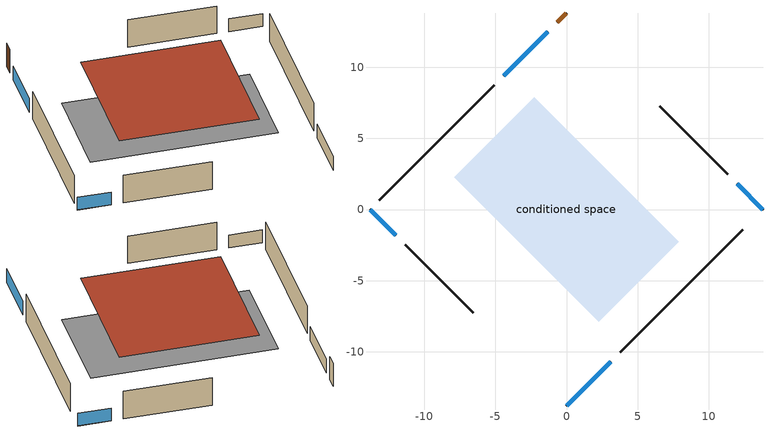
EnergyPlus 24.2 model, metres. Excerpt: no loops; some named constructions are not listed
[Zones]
conditioned space
 floor foundation (Slab1 construction): -7.88,2.26 -2.26,7.88 7.88,-2.26 2.26,-7.88 z0
 wall outside (AdiabaticWallConstruction 1): 0,13.81 -0.65,13.16 z0:2.03
 wall outside (AdiabaticWallConstruction): 0,-13.81 3.12,-10.69 / -1.3,12.51 -4.42,9.39 z0:1.19; -13.81,0 -11.98,-1.82 / 13.81,0 11.98,1.82 z0:1.13
 wall outside (Wall1 construction): 3.77,-10.03 12.39,-1.42 z0:2.44
 wall outside (Wall2 construction): -11.33,-2.48 -6.54,-7.27 z0:2.44
 wall outside (Wall3 construction): -5.08,8.73 -13.15,0.66 z0:2.44
 wall outside (Wall4 construction): 11.33,2.48 6.54,7.27 z0:2.44
 window (WindowConstruction): 0,-13.81 3.12,-10.69 z0:1.19
 window (WindowConstruction 1): -13.81,0 -11.98,-1.82 z0:1.13
 window (WindowConstruction 2): -1.3,12.5 -4.42,9.39 z0:1.19
 window (WindowConstruction 3): 13.81,0 11.98,1.82 z0:1.13
 door (Door): 0,13.81 -0.65,13.16 z0:2.03
 roof outside (Roof1 construction): 0,7.55 -7.55,0 0,-7.55 7.55,0 z2.44
[Schedule:Day:Interval]
cooling season schedule day; cooling season schedule day 2; cooling season schedule default day; natural vent schedule default day: No, 24:00, 0
cooling season schedule day 1; natural vent schedule day: No, 24:00, 1
[Schedule:Week:Daily]
cooling season schedule Week Rule - Jan1-May26: cooling season schedule day, cooling season schedule day, cooling season schedule day, cooling season schedule day, cooling season schedule day, cooling season schedule day, cooling season schedule day, cooling season schedule default day, cooling season schedule default day, cooling season schedule default day, cooling season schedule default day, cooling season schedule default day
cooling season schedule Week Rule - May27-Jun2: cooling season schedule day, cooling season schedule day, cooling season schedule day, cooling season schedule day, cooling season schedule day, cooling season schedule day 1, cooling season schedule day 1, cooling season schedule default day, cooling season schedule default day, cooling season schedule default day, cooling season schedule default day, cooling season schedule default day
cooling season schedule Week Rule - Jun3-Sep29: cooling season schedule day 1, cooling season schedule day 1, cooling season schedule day 1, cooling season schedule day 1, cooling season schedule day 1, cooling season schedule day 1, cooling season schedule day 1, cooling season schedule default day, cooling season schedule default day, cooling season schedule default day, cooling season schedule default day, cooling season schedule default day
cooling season schedule Week Rule - Sep30-Oct6: cooling season schedule day 1, cooling season schedule day 2, cooling season schedule day 2, cooling season schedule day 2, cooling season schedule day 2, cooling season schedule day 2, cooling season schedule day 2, cooling season schedule default day, cooling season schedule default day, cooling season schedule default day, cooling season schedule default day, cooling season schedule default day
cooling season schedule Week Rule - Oct7-Dec31: cooling season schedule day 2, cooling season schedule day 2, cooling season schedule day 2, cooling season schedule day 2, cooling season schedule day 2, cooling season schedule day 2, cooling season schedule day 2, cooling season schedule default day, cooling season schedule default day, cooling season schedule default day, cooling season schedule default day, cooling season schedule default day
natural vent schedule Week Rule - Jan1-Jan6: natural vent schedule day, natural vent schedule day, natural vent schedule default day, natural vent schedule day, natural vent schedule default day, natural vent schedule day, natural vent schedule default day, natural vent schedule default day, natural vent schedule default day, natural vent schedule default day, natural vent schedule default day, natural vent schedule default day
natural vent schedule Week Rule - Jan7-Dec31: natural vent schedule default day, natural vent schedule day, natural vent schedule default day, natural vent schedule day, natural vent schedule default day, natural vent schedule day, natural vent schedule default day, natural vent schedule default day, natural vent schedule default day, natural vent schedule default day, natural vent schedule default day, natural vent schedule default day
[Schedule:Year]
cooling season schedule: cooling season schedule Week Rule - Jan1-May26, 1, 1, 5, 26, cooling season schedule Week Rule - May27-Jun2, 5, 27, 6, 2, cooling season schedule Week Rule - Jun3-Sep29, 6, 3, 9, 29, cooling season schedule Week Rule - Sep30-Oct6, 9, 30, 10, 6, cooling season schedule Week Rule - Oct7-Dec31, 10, 7, 12, 31
natural vent schedule: natural vent schedule Week Rule - Jan1-Jan6, 1, 1, 1, 6, natural vent schedule Week Rule - Jan7-Dec31, 1, 7, 12, 31
[Schedule:File]
hot_water_dishwasher: File=in.schedules.csv; Column Number=6; Rows to Skip at Top=1; Number of Hours of Data=8760; Column Separator=Comma; Interpolate to Timestep=Yes; Minutes per Item=15; Adjust Schedule for Daylight Savings=Yes
